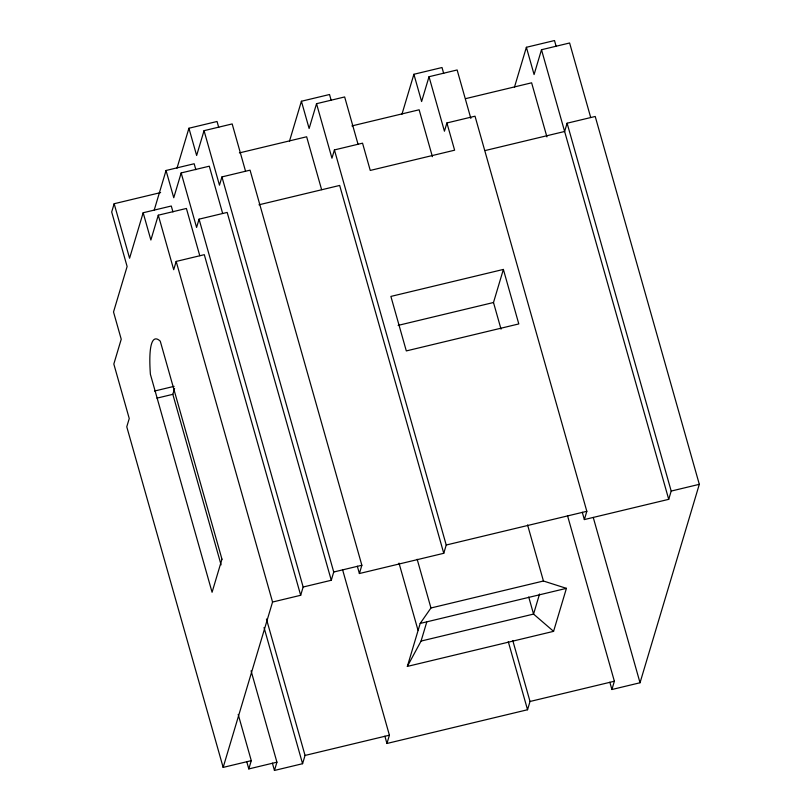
<?xml version="1.0" encoding="UTF-8"?>
<svg xmlns="http://www.w3.org/2000/svg" width="811" height="811" viewBox="0 0 811 811"><rect width="100%" height="100%" fill="white"/><g stroke="black" fill="none" stroke-linecap="round" stroke-linejoin="round"><path stroke-width="1.22" d="M160.619 192.592L114.158 203.733L111.685 212.006L127.114 266.505L113.52 311.982L121.234 339.231L113.824 364.038L129.243 418.527L126.769 426.799L223.157 767.399L251.278 760.657L238.201 714.43M172.966 211.935L171.283 206.014L143.162 212.756L129.578 258.233L114.158 203.733M154.272 209.907L166.042 170.492L194.164 163.751L195.846 169.671M199.77 255.688L186.408 208.457L158.287 215.199L150.876 240.005L143.162 212.756M177.001 168.161L188.922 128.239L217.044 121.488L218.727 127.408M222.65 213.425L209.289 166.194L181.167 172.936L173.757 197.742L166.042 170.492M245.53 171.162L232.169 123.931L204.048 130.672L196.637 155.479L188.922 128.239M223.157 767.399L272.557 602.036L300.678 595.284L204.301 254.684L176.18 261.426L173.706 269.698L158.287 215.199M300.678 595.284L303.152 587.022L331.273 580.27L227.181 212.421L199.06 219.163L196.586 227.435L181.167 172.936M609.842 682.213L611.91 689.512L640.031 682.761L699.315 484.319L595.223 116.47L567.102 123.211L671.194 491.071L668.72 499.333L584.356 519.567L586.829 511.305L475.023 116.196L446.902 122.948L454.616 150.197L370.252 170.432L362.547 143.182L334.426 149.923L446.222 545.022L443.759 553.295L359.395 573.529L361.858 565.257L250.062 170.158L221.94 176.91L219.467 185.172L204.048 130.672M221.089 564.861L172.834 394.328L174.598 388.418M289.476 141.185L301.408 101.253L329.53 94.512L331.202 100.432M358.016 144.186L344.655 96.955L316.533 103.696L309.123 128.503L301.408 101.253M334.426 149.923L331.952 158.196L316.533 103.696M401.962 114.209L413.894 74.277L442.015 67.526L443.688 73.456M470.846 118.416L457.13 69.969L429.019 76.721L421.608 101.527L413.894 74.277M251.075 670.829L276.926 762.178L248.805 768.929L251.278 760.657M446.902 122.948L444.438 131.21L429.019 76.721M266.444 619.016L305.048 755.436L302.574 763.709L274.453 770.45L276.926 762.178M331.273 580.27L333.737 572.008L221.94 176.91M514.448 87.223L526.38 47.291L554.501 40.55L556.174 46.47M590.712 117.524L569.616 42.993L541.495 49.735L534.084 74.541L526.38 47.291M501.036 329.154L493.493 302.513L503.378 269.434L390.892 296.42L406.311 350.92L518.797 323.934L503.378 269.434M567.102 123.211L564.628 131.483L485.16 150.542M407.345 666.419L420.189 623.426L430.955 607.986L543.441 581.011L566.423 588.35L553.578 631.343L407.345 666.419L421.071 641.065L426.718 622.169M512.785 640.578L530.019 701.474L527.545 709.747L386.938 743.474L389.412 735.202L342.536 569.545M539.558 594.007L533.557 614.079L421.071 641.065M611.91 689.512L614.373 681.24L567.497 515.583M239.407 152.904L306.649 136.775L321.622 189.662M351.893 125.918L419.135 109.789L432.405 156.675M465.595 98.648L531.621 82.813L546.928 136.907M258.973 204.798L339.667 185.445L443.759 553.295M398.13 325.383L493.493 302.513M154.516 391.044L174.081 386.35M156.939 398.14L172.834 394.328M333.737 572.008L361.858 565.257M446.222 545.022L586.829 511.305M671.194 491.071L699.315 484.319M420.189 623.426L566.423 588.35M305.048 755.436L389.412 735.202M530.019 701.474L614.373 681.24M553.578 631.343L533.557 614.079L528.731 597.018M541.495 49.735L668.72 499.333M593.246 517.428L640.031 682.761M582.288 512.258L584.356 519.567M527.576 524.94L543.441 581.011M508.284 641.663L527.545 709.747M417.168 559.266L430.955 607.986M399.012 563.098L417.969 630.096M357.327 566.22L359.395 573.529M384.88 736.175L386.938 743.474M199.06 219.163L303.152 587.022M176.18 261.426L272.557 602.036M264.051 627.552L302.574 763.709M272.395 763.151L274.453 770.45M246.737 761.62L248.805 768.929M221.961 559.184L212.076 592.263L150.39 374.276A124.367 19.038 76.5 0 1 160.274 341.198L221.961 559.184"/></g></svg>
